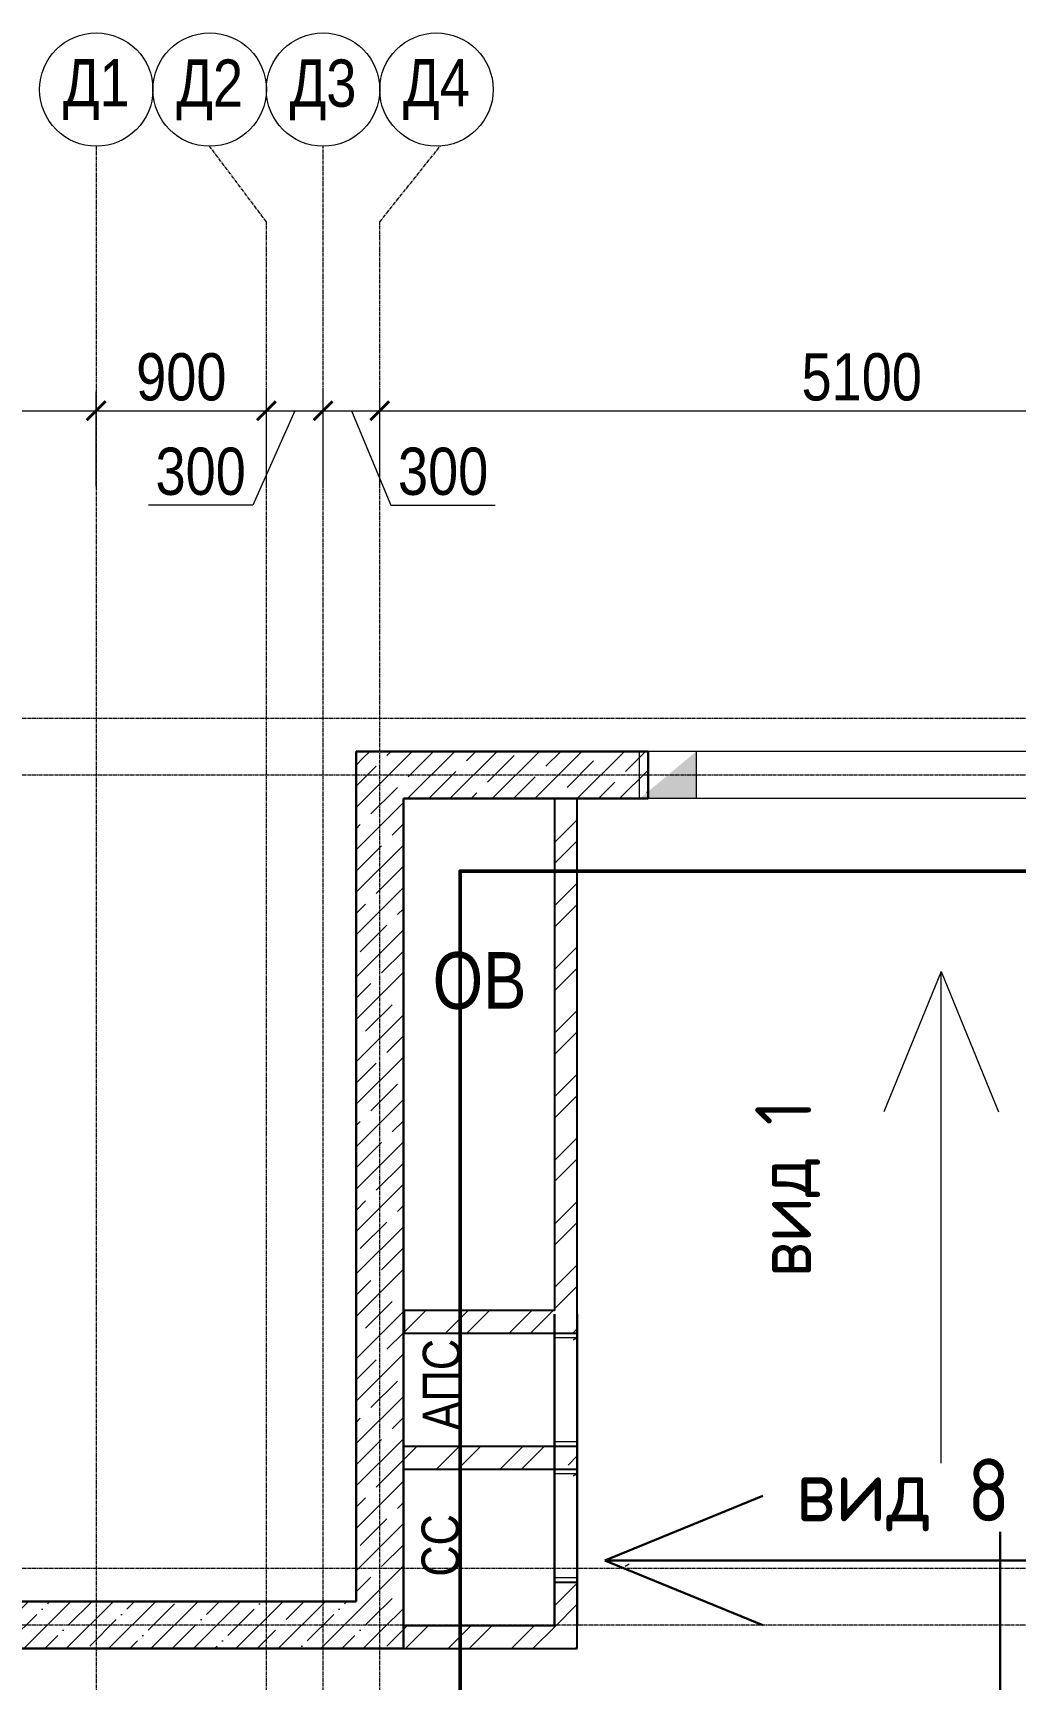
# Model space of a CAD drawing. Header units: millimetres. Extents: x -24360 to 609566, y -391049 to 148426.
# Drawn here: x 217665 to 222861, y -181836 to -173121 of the extents above; entities that cross this region are included whole.
import ezdxf
from ezdxf.enums import TextEntityAlignment as Align

# ---------------------------------------------------------------- set-up
doc = ezdxf.new("R2010")
doc.units = ezdxf.units.MM
doc.linetypes.add('CENTER2', pattern=[28.575, 19.05, -3.175, 3.175, -3.175])
doc.layers.get('Defpoints').update_dxf_attribs({"color": 140})
for name, color, linetype, lineweight in [('A-Wall-Open', 8, 'Continuous', 0), ('АР_Оси_РД_размер', 8, 'Continuous', 0), ('АР_Стены ЖБ', 7, 'Continuous', 30), ('АР_Стены кирпич', 32, 'Continuous', 25), ('АР_Штриховка', 8, 'Continuous', 0), ('Двери кабины', 252, 'Continuous', 0), ('ОВ_Шахты', 1, 'Continuous', 5), ('Основные линии', 7, 'Continuous', 30), ('осново', 7, 'Continuous', 30), ('Размеры', 7, 'Continuous', 15), ('СС_Отверстия', 72, 'Continuous', 9)]:
    doc.layers.add(name, color=color, linetype=linetype, lineweight=lineweight)
doc.layers.add('АР_Оси_РД_100', color=7, linetype='Continuous', lineweight=0, true_color=0x525252)
doc.layers.add('РД_Проем', color=230, linetype='Continuous', lineweight=0, plot=False)
doc.layers.add('РД_проем_инж перемыч_подсчет', color=50, linetype='Continuous', lineweight=30, plot=False)
doc.styles.add('style1', font='ARIALN.TTF')
doc.styles.add('ккк', font='isocpeur.ttf', dxfattribs={"width": 0.85, "oblique": 15})
doc.styles.add('СПДС', font='isocpeur.ttf', dxfattribs={"width": 0.9})
doc.dimstyles.new('Dim100_ареал', dxfattribs={"dimscale": 100, "dimtxt": 2.5, "dimasz": 1, "dimexe": 1, "dimexo": 1, "dimgap": 0.5, "dimtad": 1, "dimzin": 12, "dimdsep": 46, "dimtxsty": 'style1', "dimblk": 'ARCHTICK', "dimcen": 1, "dimdle": 1, "dimclrd": 256, "dimclre": 256, "dimaunit": 1, "dimadec": 0, "dimazin": 3, "dimtfac": 1, "dimtmove": 1, "dimatfit": 3, "dimldrblk": 'OPEN30', "dimfxl": 4, "dimfxlon": 1, "dimtolj": 1, "dimtzin": 0, "dimlwd": 9, "dimlwe": 9, "dimarcsym": 0})

# ---------------------------------------------------------------- blocks, each defined once
blk = doc.blocks.new('A-iden')
at = {"linetype": 'Continuous', "lineweight": 5}
blk.add_circle((0, -4), 3, dxfattribs=at)
at = {"color": 0, "linetype": 'Continuous', "lineweight": 20, "style": 'ккк', "width": 0.85}
blk.add_attdef('ID', text='', height=4, dxfattribs=at).set_placement((0.314, -3.853), align=Align.MIDDLE_CENTER)
blk = doc.blocks.new('_ArchTick')
at = {"color": 0, "linetype": 'ByBlock', "const_width": 0.15}
blk.add_lwpolyline([(-0.5, -0.5), (0.5, 0.5)], dxfattribs=at)
blk = doc.blocks.new('*D358')
at = {"layer": 'Defpoints', "color": 0, "lineweight": 15, "transparency": 16777216}
for p in [(218000, -175121.3), (214400, -176621.3), (218000, -176621.3)]:
    blk.add_point(p, dxfattribs=at)
at = {"layer": 'АР_Оси_РД_размер', "lineweight": 9, "transparency": 16777216}
for p, q in [((214400, -175521.3), (214400, -175021.3)), ((218000, -175521.3), (218000, -175021.3)), ((214300, -175121.3), (218100, -175121.3))]:
    blk.add_line(p, q, dxfattribs=at)
at = {"layer": 'АР_Оси_РД_размер', "lineweight": 9, "transparency": 16777216, "xscale": 100, "yscale": 100, "zscale": 100, "rotation": 180}
blk.add_blockref('_ArchTick', (214400, -175121.3), dxfattribs=at)
at = {"layer": 'АР_Оси_РД_размер', "lineweight": 9, "transparency": 16777216, "xscale": 100, "yscale": 100, "zscale": 100}
blk.add_blockref('_ArchTick', (218000, -175121.3), dxfattribs=at)
at = {"layer": 'АР_Оси_РД_размер', "color": 0, "transparency": 16777216, "insert": (216200, -174943.7), "char_height": 250, "attachment_point": 5, "style": 'style1'}
blk.add_mtext('\\A1;3600', dxfattribs=at)
blk = doc.blocks.new('_Open30')
at = {"color": 0, "linetype": 'ByBlock', "lineweight": -2}
for p, q in [((-1, 0.268), (0, 0)), ((0, 0), (-1, -0.268)), ((0, 0), (-1, 0))]:
    blk.add_line(p, q, dxfattribs=at)
blk = doc.blocks.new('*D359')
at = {"layer": 'Defpoints', "color": 0, "lineweight": 15, "transparency": 16777216}
for p in [(218900, -175121.3), (218000, -176621.3), (218900, -176621.3)]:
    blk.add_point(p, dxfattribs=at)
at = {"layer": 'АР_Оси_РД_размер', "lineweight": 9, "transparency": 16777216}
for p, q in [((218000, -175521.3), (218000, -175021.3)), ((218900, -175521.3), (218900, -175021.3)), ((217900, -175121.3), (219000, -175121.3))]:
    blk.add_line(p, q, dxfattribs=at)
at = {"layer": 'АР_Оси_РД_размер', "lineweight": 9, "transparency": 16777216, "xscale": 100, "yscale": 100, "zscale": 100, "rotation": 180}
blk.add_blockref('_ArchTick', (218000, -175121.3), dxfattribs=at)
at = {"layer": 'АР_Оси_РД_размер', "lineweight": 9, "transparency": 16777216, "xscale": 100, "yscale": 100, "zscale": 100}
blk.add_blockref('_ArchTick', (218900, -175121.3), dxfattribs=at)
at = {"layer": 'АР_Оси_РД_размер', "color": 0, "transparency": 16777216, "insert": (218450, -174943.7), "char_height": 250, "attachment_point": 5, "style": 'style1'}
blk.add_mtext('\\A1;900', dxfattribs=at)
blk = doc.blocks.new('*D360')
at = {"layer": 'Defpoints', "color": 0, "lineweight": 15, "transparency": 16777216}
for p in [(219200, -175121.3), (218900, -176621.3), (219200, -176621.3)]:
    blk.add_point(p, dxfattribs=at)
at = {"layer": 'АР_Оси_РД_размер', "lineweight": 9, "transparency": 16777216}
for p, q in [((218900, -175521.3), (218900, -175021.3)), ((219200, -175521.3), (219200, -175021.3)), ((218800, -175121.3), (219300, -175121.3)), ((219050, -175121.3), (218828.6, -175621.3)), ((218828.6, -175621.3), (218276.3, -175621.3))]:
    blk.add_line(p, q, dxfattribs=at)
at = {"layer": 'АР_Оси_РД_размер', "lineweight": 9, "transparency": 16777216, "xscale": 100, "yscale": 100, "zscale": 100, "rotation": 180}
blk.add_blockref('_ArchTick', (218900, -175121.3), dxfattribs=at)
at = {"layer": 'АР_Оси_РД_размер', "lineweight": 9, "transparency": 16777216, "xscale": 100, "yscale": 100, "zscale": 100}
blk.add_blockref('_ArchTick', (219200, -175121.3), dxfattribs=at)
at = {"layer": 'АР_Оси_РД_размер', "color": 0, "transparency": 16777216, "insert": (218552.4, -175443.7), "char_height": 250, "attachment_point": 5, "style": 'style1'}
blk.add_mtext('\\A1;300', dxfattribs=at)
blk = doc.blocks.new('*D361')
at = {"layer": 'Defpoints', "color": 0, "lineweight": 15, "transparency": 16777216}
for p in [(219500, -175121.3), (219200, -176621.3), (219500, -176621.3)]:
    blk.add_point(p, dxfattribs=at)
at = {"layer": 'АР_Оси_РД_размер', "lineweight": 9, "transparency": 16777216}
for p, q in [((219200, -175521.3), (219200, -175021.3)), ((219500, -175521.3), (219500, -175021.3)), ((219100, -175121.3), (219600, -175121.3)), ((219350, -175121.3), (219559, -175621.3)), ((219559, -175621.3), (220111.3, -175621.3))]:
    blk.add_line(p, q, dxfattribs=at)
at = {"layer": 'АР_Оси_РД_размер', "lineweight": 9, "transparency": 16777216, "xscale": 100, "yscale": 100, "zscale": 100, "rotation": 180}
blk.add_blockref('_ArchTick', (219200, -175121.3), dxfattribs=at)
at = {"layer": 'АР_Оси_РД_размер', "lineweight": 9, "transparency": 16777216, "xscale": 100, "yscale": 100, "zscale": 100}
blk.add_blockref('_ArchTick', (219500, -175121.3), dxfattribs=at)
at = {"layer": 'АР_Оси_РД_размер', "color": 0, "transparency": 16777216, "insert": (219835.2, -175443.7), "char_height": 250, "attachment_point": 5, "style": 'style1'}
blk.add_mtext('\\A1;300', dxfattribs=at)
blk = doc.blocks.new('*D362')
at = {"layer": 'Defpoints', "color": 0, "lineweight": 15, "transparency": 16777216}
for p in [(224600, -175121.3), (219500, -176621.3), (224600, -176621.3)]:
    blk.add_point(p, dxfattribs=at)
at = {"layer": 'АР_Оси_РД_размер', "lineweight": 9, "transparency": 16777216}
for p, q in [((219500, -175521.3), (219500, -175021.3)), ((224600, -175521.3), (224600, -175021.3)), ((219400, -175121.3), (224700, -175121.3))]:
    blk.add_line(p, q, dxfattribs=at)
at = {"layer": 'АР_Оси_РД_размер', "lineweight": 9, "transparency": 16777216, "xscale": 100, "yscale": 100, "zscale": 100, "rotation": 180}
blk.add_blockref('_ArchTick', (219500, -175121.3), dxfattribs=at)
at = {"layer": 'АР_Оси_РД_размер', "lineweight": 9, "transparency": 16777216, "xscale": 100, "yscale": 100, "zscale": 100}
blk.add_blockref('_ArchTick', (224600, -175121.3), dxfattribs=at)
at = {"layer": 'АР_Оси_РД_размер', "color": 0, "transparency": 16777216, "insert": (222050, -174943.7), "char_height": 250, "attachment_point": 5, "style": 'style1'}
blk.add_mtext('\\A1;5100', dxfattribs=at)

msp = doc.modelspace()

# ---------------------------------------------------------------- hatches: boundary and pattern name
at = {"layer": 'АР_Штриховка', "linetype": 'Continuous', "lineweight": 5, "true_color": 0x000000}
h = msp.add_hatch(dxfattribs=at)
h.set_pattern_fill('ANSI35', color=18, scale=25, style=0)
h.set_pattern_definition([(45, (206600, -245450), (-112.2532, 112.2532), []), (45, (206712.25, -245450), (-112.2532, 112.2532), [198.4375, -39.6875, 0, -39.6875])])
h.paths.add_polyline_path([(214280, -181425), (214280, -181675), (216234.302, -181675), (216234.302, -181425)])
h.paths.add_polyline_path([(217334.302, -181425), (217334.302, -181675), (219625, -181675), (219375, -181425)])
at = {"layer": 'АР_Штриховка', "linetype": 'Continuous', "lineweight": 0, "true_color": 0x000000}
h = msp.add_hatch(dxfattribs=at)
h.set_pattern_fill('ANSI32', color=18, scale=25, style=0)
h.set_pattern_definition([(45, (206600, -245450), (-168.3798, 168.3798), []), (45, (206712.25, -245450), (-168.3798, 168.3798), [])])
h.paths.add_polyline_path([(219625, -181555), (219625, -181675), (220545, -181675), (220425, -181555)], flags=0)
at = {"layer": 'СС_Отверстия', "linetype": 'Continuous', "lineweight": 5, "true_color": 0x000000}
for points in [[(221175, -177175), (221175, -176925), (221025, -177050)], [(220875, -177175), (221175, -177175), (221025, -177050)]]:
    msp.add_hatch(color=18, dxfattribs=at).paths.add_polyline_path(points, flags=0)

# ---------------------------------------------------------------- linework, layer by layer
at = {"color": 1, "lineweight": 50}
msp.add_lwpolyline([(214908, -182115), (219925, -182115), (219925, -177559), (226079, -177559), (226079, -183824), (218441, -183824), (218441, -206215), (214863, -206215), (214908, -182115)], dxfattribs=at)
at = {"layer": 'A-Wall-Open', "color": 18, "linetype": 'Continuous', "lineweight": 0, "true_color": 0x000000}
for p, q in [((222920, -176925), (220920, -176925)), ((222920, -177175), (220920, -177175))]:
    msp.add_line(p, q, dxfattribs=at)
at = {"layer": 'АР_Оси_РД_100', "linetype": 'CENTER2'}
for points in [[(218000, -173721.321), (218000, -209450)], [(218900, -209450), (218900, -174121.321), (218600, -173721.321)], [(219200, -209450), (219200, -173721.321)], [(219500, -209450), (219500, -174121.321), (219820.168, -173720.643)], [(230800, -176750), (212095.043, -176750), (211595.043, -176600)], [(230800, -177050), (212095.043, -177050), (211595.043, -177200)], [(230800, -181250), (212095.043, -181250), (211595.043, -181100)], [(230800, -181550), (212095.043, -181550), (211595.043, -181700)]]:
    msp.add_lwpolyline(points, dxfattribs=at)
at = {"layer": 'АР_Стены ЖБ', "color": 18, "linetype": 'Continuous', "lineweight": 30, "true_color": 0x000000}
for p, q in [((219375, -176925), (219375, -181425)), ((220920, -176925), (219375, -176925)), ((220920, -177175), (220920, -176925)), ((219625, -181675), (219625, -177175)), ((219625, -177175), (220920, -177175)), ((219375, -181425), (217334.302, -181425)), ((217334.302, -181675), (219625, -181675))]:
    msp.add_line(p, q, dxfattribs=at)
at = {"layer": 'АР_Стены ЖБ', "color": 18, "linetype": 'Continuous', "lineweight": 15, "true_color": 0x000000}
msp.add_line((220875, -177175), (220875, -176925), dxfattribs=at)
at = {"layer": 'АР_Стены кирпич', "color": 18, "linetype": 'Continuous', "lineweight": 25, "true_color": 0x000000}
for p, q in [((220545, -177175), (220425, -177175)), ((220425, -177175), (220425, -179884.279)), ((220545, -180004.279), (220545, -177175)), ((219628.478, -179884.279), (219628.478, -180004.279)), ((220425, -179884.279), (219628.478, -179884.279)), ((219628.478, -180004.279), (220425, -180004.279)), ((220425, -180004.279), (220425, -180005)), ((220425, -180005), (220545, -180005)), ((220545, -180005), (220545, -180004.279)), ((219625, -180605), (219625, -180725)), ((220425, -180605), (219625, -180605)), ((220545, -180605), (220425, -180605)), ((220425, -180605), (220425, -180605)), ((220545, -180725), (220545, -180605)), ((219625, -180725), (220425, -180725)), ((220545, -181325), (220425, -181325)), ((220425, -181325), (220425, -181555)), ((220545, -181675), (220545, -181325)), ((219625, -181555), (219625, -181675)), ((220425, -181555), (219625, -181555)), ((219625, -181675), (220545, -181675))]:
    msp.add_line(p, q, dxfattribs=at)
at = {"layer": 'АР_Стены кирпич', "color": 18, "linetype": 'Continuous', "lineweight": 0, "true_color": 0x000000}
for p, q in [((220425, -180004.279), (220545, -180004.279)), ((220425, -180005), (220425, -180605)), ((220545, -180605), (220545, -180005)), ((220425, -180725), (220425, -181325)), ((220545, -181325), (220545, -180725))]:
    msp.add_line(p, q, dxfattribs=at)
at = {"layer": 'АР_Стены кирпич', "color": 18, "true_color": 0x000000}
msp.add_line((220425, -180725), (220545, -180725), dxfattribs=at)
at = {"layer": 'АР_Штриховка', "color": 18, "linetype": 'Continuous', "lineweight": 5, "true_color": 0x000000}
for p, q in [((219375, -176997.412), (219411.206, -176961.206)), ((219411.206, -176961.206), (219447.412, -176925)), ((219523.459, -177073.459), (219671.918, -176925)), ((219537.182, -176947.484), (219559.665, -176925)), ((219646.425, -177175), (219896.425, -176925)), ((219649.435, -177059.737), (219784.172, -176925)), ((219870.931, -177175), (220120.931, -176925)), ((219958.131, -176975.547), (220008.678, -176925)), ((220070.384, -177087.8), (220210.701, -176947.484)), ((220095.438, -177175), (220345.438, -176925)), ((220319.944, -177175), (220569.944, -176925)), ((220379.081, -177003.61), (220457.691, -176925)), ((220491.334, -177115.863), (220631.65, -176975.547)), ((220544.45, -177175), (220794.45, -176925)), ((220800.03, -177031.674), (220906.704, -176925)), ((219375, -177109.665), (219467.333, -177017.333)), ((219375, -177221.918), (219523.459, -177073.459)), ((219467.333, -177017.333), (219481.055, -177003.61)), ((219761.688, -177171.99), (219902.004, -177031.674)), ((220207.691, -177175), (220322.954, -177059.737)), ((220656.704, -177175), (220743.903, -177087.8)), ((220768.957, -177175), (220920, -177023.957)), ((219452.992, -177256.18), (219579.586, -177129.586)), ((219579.586, -177129.586), (219593.308, -177115.863)), ((219983.185, -177175), (220014.258, -177143.927)), ((220432.197, -177175), (220435.207, -177171.99)), ((220912.283, -177143.927), (220920, -177136.21)), ((219375, -177446.425), (219625, -177196.425)), ((219375, -177334.172), (219396.865, -177312.307)), ((219565.245, -177368.433), (219625, -177308.678)), ((219375, -177670.931), (219625, -177420.931)), ((219375, -177558.678), (219509.118, -177424.56)), ((219481.055, -177677.13), (219621.371, -177536.813)), ((219375, -177895.438), (219625, -177645.438)), ((219375, -177783.184), (219424.928, -177733.256)), ((219593.308, -177789.383), (219625, -177757.691)), ((219375, -178119.944), (219625, -177869.944)), ((219396.865, -177985.826), (219537.182, -177845.509)), ((219509.118, -178098.079), (219625, -177982.197)), ((219375, -178344.45), (219625, -178094.45)), ((219375, -178232.197), (219452.992, -178154.206)), ((219621.371, -178210.332), (219625, -178206.704)), ((219424.928, -178406.775), (219565.245, -178266.459)), ((219375, -178568.957), (219625, -178318.957)), ((219537.182, -178519.029), (219625, -178431.21)), ((219375, -178793.463), (219625, -178543.463)), ((219375, -178681.21), (219481.055, -178575.155)), ((219452.992, -178827.725), (219593.308, -178687.408)), ((219375, -179017.97), (219625, -178767.97)), ((219375, -178905.716), (219396.865, -178883.851)), ((219565.245, -178939.978), (219625, -178880.223)), ((219375, -179242.476), (219625, -178992.476)), ((219375, -179130.223), (219509.118, -178996.105)), ((219481.055, -179248.674), (219621.371, -179108.358)), ((219375, -179466.982), (219625, -179216.982)), ((219375, -179354.729), (219424.928, -179304.801)), ((219593.308, -179360.928), (219625, -179329.236)), ((219396.865, -179557.371), (219537.182, -179417.054)), ((219375, -179691.489), (219625, -179441.489)), ((219509.118, -179669.624), (219625, -179553.742)), ((219375, -179915.995), (219625, -179665.995)), ((219375, -179803.742), (219452.992, -179725.75)), ((219621.371, -179781.877), (219625, -179778.248)), ((219424.928, -179978.32), (219565.245, -179838.004)), ((219375, -180140.502), (219625, -179890.502)), ((219537.182, -180090.573), (219625, -180002.755)), ((219375, -180365.008), (219625, -180115.008)), ((219375, -180252.755), (219481.055, -180146.7)), ((219452.992, -180399.27), (219593.308, -180258.953)), ((219375, -180589.514), (219625, -180339.514)), ((219375, -180477.261), (219396.865, -180455.396)), ((219565.245, -180511.523), (219625, -180451.768)), ((219375, -180814.021), (219625, -180564.021)), ((219375, -180701.768), (219509.118, -180567.649)), ((219481.055, -180820.219), (219621.371, -180679.903)), ((219375, -181038.527), (219625, -180788.527)), ((219375, -180926.274), (219424.928, -180876.346)), ((219593.308, -180932.472), (219625, -180900.78)), ((219396.865, -181128.915), (219537.182, -180988.599)), ((219375, -181263.034), (219625, -181013.034)), ((219509.118, -181241.169), (219625, -181125.287)), ((219406.27, -181456.27), (219625, -181237.54)), ((219375, -181375.287), (219452.992, -181297.295)), ((219621.371, -181353.422), (219625, -181349.793)), ((219462.397, -181512.397), (219565.245, -181409.548)), ((219518.523, -181568.523), (219625, -181462.046)), ((219574.65, -181624.65), (219625, -181574.3))]:
    msp.add_line(p, q, dxfattribs=at)
at = {"layer": 'АР_Штриховка', "color": 18, "linetype": 'Continuous', "lineweight": 0, "true_color": 0x000000}
for p, q in [((220425, -177182.197), (220432.197, -177175)), ((220425, -177406.704), (220545, -177286.704)), ((220425, -177518.957), (220545, -177398.957)), ((220425, -177743.463), (220545, -177623.463)), ((220425, -177855.716), (220545, -177735.716)), ((220425, -178080.223), (220545, -177960.223)), ((220425, -178192.476), (220545, -178072.476)), ((220425, -178416.982), (220545, -178296.982)), ((220425, -178529.236), (220545, -178409.236)), ((220425, -178753.742), (220545, -178633.742)), ((220425, -178865.995), (220545, -178745.995)), ((220425, -179090.502), (220545, -178970.502)), ((220425, -179202.755), (220545, -179082.755)), ((220425, -179427.261), (220545, -179307.261)), ((220425, -179539.514), (220545, -179419.514)), ((220425, -179764.021), (220545, -179644.021)), ((220425, -179876.274), (220545, -179756.274)), ((219628.478, -179887.024), (219631.222, -179884.279)), ((219628.478, -179999.277), (219743.476, -179884.279)), ((219847.982, -180004.279), (219967.982, -179884.279)), ((219960.235, -180004.279), (220080.235, -179884.279)), ((220184.741, -180004.279), (220304.741, -179884.279)), ((220296.995, -180004.279), (220416.995, -179884.279)), ((220520.781, -180005), (220528.732, -179997.049)), ((220528.732, -179997.049), (220545, -179980.78)), ((219625, -180676.274), (219696.274, -180605)), ((219800.78, -180725), (219920.78, -180605)), ((219913.034, -180725), (220033.034, -180605)), ((220137.54, -180725), (220257.54, -180605)), ((220249.793, -180725), (220369.793, -180605)), ((220496.054, -180703.246), (220545, -180654.3)), ((220425, -181447.819), (220545, -181327.819)), ((220427.536, -181557.536), (220545, -181440.072)), ((220539.789, -181669.789), (220545, -181664.578))]:
    msp.add_line(p, q, dxfattribs=at)
at = {"layer": 'Двери кабины', "color": 18, "linetype": 'Continuous', "lineweight": 0, "true_color": 0x000000}
for p, q in [((220425, -180030), (220425, -180005)), ((220425, -180005), (220545, -180005)), ((220545, -180030), (220425, -180030)), ((220545, -180030), (220523.349, -180042.5)), ((220545, -180005), (220545, -180030)), ((220425, -180580), (220425, -180605)), ((220545, -180580), (220425, -180580)), ((220425, -180605), (220545, -180605)), ((220545, -180605), (220545, -180580)), ((220425, -180750), (220425, -180725)), ((220425, -180725), (220545, -180725)), ((220545, -180725), (220545, -180750)), ((220545, -180750), (220425, -180750)), ((220545, -180750), (220523.349, -180762.5)), ((220798.349, -181238.814), (220820, -181226.314))]:
    msp.add_line(p, q, dxfattribs=at)
msp.add_lwpolyline([(220425, -181300), (220425, -181325), (220545, -181325), (220545, -181300)], close=True, dxfattribs=at)
at = {"layer": 'осново'}
for points in [[(220690, -181208.367), (221527.169, -180866.735)], [(222782.085, -181056.549), (222782.085, -183990)], [(223623.451, -181208.367), (220690, -181208.367)], [(220690, -181208.367), (221527.169, -181550)]]:
    msp.add_lwpolyline(points, dxfattribs=at)
at = {"layer": 'Размеры'}
for points in [[(222470, -178090), (222166.725, -178833.173)], [(222470, -180694.088), (222470, -178090)], [(222470, -178090), (222773.275, -178833.173)]]:
    msp.add_lwpolyline(points, dxfattribs=at)
at = {"layer": 'РД_Проем', "color": 18, "linetype": 'Continuous', "lineweight": 0, "true_color": 0x000000}
for p, q in [((220425, -180005), (220425, -180605)), ((220545, -180005), (220545, -180605)), ((220425, -180725), (220425, -181325)), ((220545, -180725), (220545, -181325))]:
    msp.add_line(p, q, dxfattribs=at)
at = {"layer": 'РД_проем_инж перемыч_подсчет', "color": 18, "linetype": 'Continuous', "lineweight": 30, "true_color": 0x000000}
for p, q in [((220425, -179903.626), (220425, -181553.626)), ((220545, -179903.626), (220545, -181553.626))]:
    msp.add_line(p, q, dxfattribs=at)
at = {"layer": 'СС_Отверстия', "color": 18, "linetype": 'Continuous', "lineweight": 9, "true_color": 0x000000}
for p, q in [((221175, -176925), (220875, -176925)), ((220875, -177175), (220875, -176925)), ((221175, -177175), (221175, -176925)), ((221175, -177175), (220875, -177175))]:
    msp.add_line(p, q, dxfattribs=at)

# ---------------------------------------------------------------- block references
at = {"layer": 'АР_Оси_РД_100'}
ref = msp.add_blockref('A-iden', (218000, -173021.321), dxfattribs=dict(at, xscale=100, yscale=100, zscale=100))
ref.add_attrib('ID', 'Д1', dxfattribs={"layer": '0', "linetype": 'Continuous', "height": 250, "style": 'style1'}).set_placement((218000, -173421.321), align=Align.MIDDLE)
ref = msp.add_blockref('A-iden', (218600, -173021.321), dxfattribs=dict(at, xscale=100, yscale=100, zscale=100))
ref.add_attrib('ID', 'Д2', dxfattribs={"layer": '0', "linetype": 'Continuous', "height": 250, "style": 'style1'}).set_placement((218600, -173421.321), align=Align.MIDDLE)
ref = msp.add_blockref('A-iden', (219200, -173021.321), dxfattribs=dict(at, xscale=100, yscale=100, zscale=100))
ref.add_attrib('ID', 'Д3', dxfattribs={"layer": '0', "linetype": 'Continuous', "height": 250, "style": 'style1'}).set_placement((219200, -173421.321), align=Align.MIDDLE)
ref = msp.add_blockref('A-iden', (219800, -173021.321), dxfattribs=dict(at, xscale=100, yscale=100, zscale=100))
ref.add_attrib('ID', 'Д4', dxfattribs={"layer": '0', "linetype": 'Continuous', "height": 250, "style": 'style1'}).set_placement((219800, -173421.321), align=Align.MIDDLE)

# ---------------------------------------------------------------- texts
at = {"layer": 'ОВ_Шахты', "color": 18, "lineweight": 50, "true_color": 0x000000, "style": 'style1'}
msp.add_text('ОВ', height=300, dxfattribs=at).set_placement((219779.651, -178287.883))
at = {"layer": 'Основные линии', "insert": (221487.195, -179709.087), "char_height": 295.2401, "attachment_point": 1, "rotation": 90, "style": 'СПДС'}
msp.add_mtext_dynamic_manual_height_columns('вид 1', width=1990.98948, gutter_width=991.045, heights=[0], dxfattribs=at)
at = {"layer": 'осново', "insert": (221701.806, -180668.76), "char_height": 332.5818, "attachment_point": 1, "style": 'СПДС'}
msp.add_mtext_dynamic_manual_height_columns('вид 8', width=1841.86477, gutter_width=1116.392, heights=[0], dxfattribs=at)
at = {"layer": 'СС_Отверстия', "color": 18, "lineweight": 50, "true_color": 0x000000, "style": 'style1'}
for s, p in [('АПС', (219927.62, -180519.06)), ('СС', (219920.991, -181294.085))]:
    msp.add_text(s, height=200, rotation=90, dxfattribs=at).set_placement(p)

# ---------------------------------------------------------------- dimensions: what is measured, and where the dimension line sits
at = {"layer": 'АР_Оси_РД_размер'}
for base, p1, p2, picture, middle in [((218000, -175121.321), (214400, -176621.321), (218000, -176621.321), '*D358', (216200, -174943.678)), ((218900, -175121.321), (218000, -176621.321), (218900, -176621.321), '*D359', (218450, -174943.678)), ((224600, -175121.321), (219500, -176621.321), (224600, -176621.321), '*D362', (222050, -174943.678))]:
    dim = msp.add_linear_dim(base=base, p1=p1, p2=p2, dimstyle='Dim100_ареал', dxfattribs=at)
    dim.commit()
    dim.dimension.update_dxf_attribs({"geometry": picture, "text_midpoint": middle})
for base, p1, p2, picture, middle in [((219200, -175121.321), (218900, -176621.321), (219200, -176621.321), '*D360', (218778.569, -175621.321)), ((219500, -175121.321), (219200, -176621.321), (219500, -176621.321), '*D361', (219609.032, -175621.321))]:
    dim = msp.add_linear_dim(base=base, p1=p1, p2=p2, dimstyle='Dim100_ареал', dxfattribs=at)
    dim.commit()
    dim.dimension.update_dxf_attribs({"geometry": picture, "text_midpoint": middle, "dimtype": 160})

doc.saveas('drawing.dxf')
